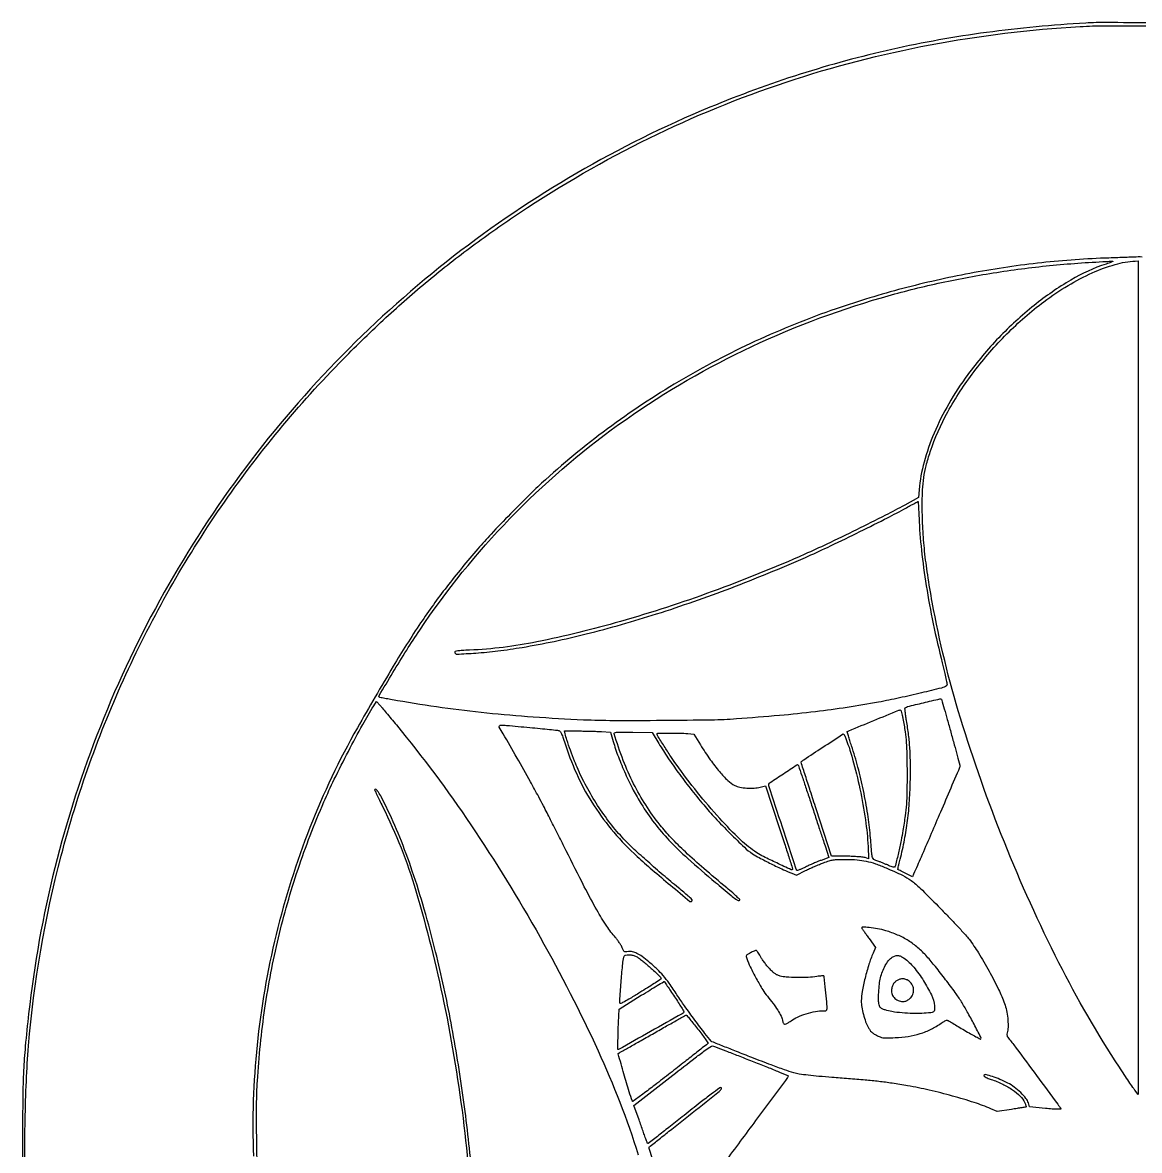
# Model space of a CAD drawing. Extents: x 3 to 2218, y 3 to 2219.
# Drawn here: x 3 to 1112, y 1098 to 2219 of the extents above; entities that cross this region are included whole.
import ezdxf

# ---------------------------------------------------------------- set-up
doc = ezdxf.new("R2010")
doc.units = 0

msp = doc.modelspace()

# ---------------------------------------------------------------- linework, layer by layer
for points in [[(1125.053993, 2218.422755, 0.001829), (1079.490258, 2218.873585, 0.015482), (1059, 2218.366879, 0.019523), (960.439672, 2209.002574, 0.021668), (866.31774, 2192.157331, 0.021962), (775.165024, 2167.484322, 0.021249), (685.5, 2134.677575, 0.066797), (430.863883, 1986.628869, 0.066658), (224.064073, 1776.595526, 0.066675), (79.851756, 1519.604483, 0.066889), (8.554588, 1234, 0.004628), (5.250638, 1201.656908, 0.010991), (3.545476, 1177.532127, 0.009469), (2.768428, 1151.328898, 0.002677), (2.549817, 1110.5, 0.002677), (2.768428, 1069.671102, 0.009469)], [(4.968835, 1089.706891, -0.006906), (5.109365, 1128.149755, -0.006855), (6.324725, 1167.120755, -0.009504), (8.556325, 1202, -0.043356), (40.884495, 1390.830298, -0.043401), (105.285477, 1571.188356, -0.043442), (199.782008, 1737.562936, -0.043618), (321.491327, 1884.864197, -0.01175), (363.635795, 1925.694818, -0.013503), (405.785722, 1962.59323, -0.013618), (449.540466, 1996.890901, -0.01237), (496.5, 2029.911419, -0.032941), (625.234302, 2104.00556, -0.033925), (761.348144, 2159.728851, -0.033777), (904.317085, 2196.725742, -0.032051), (1053.5, 2214.958375, -0.013991), (1078.273181, 2215.690728, -0.002952), (1121.547336, 2215.503322, -0.002948)], [(1115.167932, 1985.89584, 0.023787), (1107, 1985.820385, -0.005234), (1105.238722, 1985.738717, -0.000196), (1098.625, 1985.503986, -0.000355), (1090.801839, 1985.234955, -0.000249), (1082, 1984.942911, 0.018998), (1015.244668, 1980.218107, 0.018176), (948.039531, 1970.404606, 0.018066), (881.314135, 1955.660391, 0.018202), (815.995428, 1936.168347, 0.024903), (735.521405, 1904.380321, 0.025581), (659.346354, 1864.998895, 0.025746), (588.053216, 1818.312902, 0.025994), (522.174435, 1764.686312, 0.010739), (507.159581, 1750.509856, 0.004412), (487.388204, 1730.675531, 0.004375), (468.112839, 1710.646849, 0.011824), (454.897566, 1695.993378, 0.012679), (424.04305, 1658.213395, 0.016891), (398.089391, 1622.293863, 0.013716), (370.900027, 1579.3559, 0.005198), (335.224912, 1518, 0.035718), (288.10107, 1419.153203, 0.033859), (254.542397, 1312.842744, 0.033792), (235.587573, 1202.760746, 0.035235), (232.006478, 1092.668624, 0.016761)], [(236.026014, 1072.635927, -0.004381), (235.2704, 1107.943088, -0.004458), (235.138324, 1143.45351, -0.013971), (235.929017, 1167.305985, -0.020994), (243.392433, 1239.468627, -0.022225), (256.799308, 1309.374948, -0.022318), (276.294449, 1377.542375, -0.021567), (301.980922, 1444.5, -0.01142), (312.343653, 1466.960419, -0.0058), (326.346113, 1494.75194, -0.005698), (340.598081, 1521.490335, -0.015538), (351.475395, 1539.962556), (354.293451, 1544.425113), (357.763817, 1540.462556, -0.005368), (359.812662, 1538.071821, -0.000763), (363.959733, 1533.110876, -0.000869), (368.847487, 1527.224953, -0.00074), (373.983018, 1521, -0.023826), (447.981894, 1421.750754, -0.020075), (516.824835, 1310.187785, -0.02054), (574.439094, 1197.231713, -0.030781), (614.36558, 1094, -0.005439)], [(448.800694, 1077.301417, 0.012458), (440.496929, 1150.826101, 0.0123), (428.377562, 1224.99287, 0.013893), (413.027917, 1295.5, 0.009125), (401.704665, 1337.998259, 0.012458), (389.859215, 1375.814664, 0.013752), (377.306772, 1409.574912, 0.017721), (363.846824, 1439.803726, 0.005926), (359.166683, 1449.104536, 0.027658), (356.117192, 1454.269383, 0.055915), (353.950804, 1456.839489, 0.40642), (352.48662, 1456.819953, 0.313279), (352.417507, 1456.436246, 0.000971), (354.600841, 1451.687163, 0.00479), (357.161235, 1446.282861, 0.002919), (360.283758, 1439.946415, -0.043859), (393.327296, 1356.254798, -0.021365), (421.28232, 1244.753353, -0.020647), (441.177665, 1122.742153, -0.024006), (449.674864, 1005.5)], [(630.33169, 1083.822859, -0.002015), (625.161011, 1100.141368, -0.293175), (625.665648, 1101.982315, -0.015608), (626.347219, 1102.558341, -0.000038), (636.389284, 1110.52042, -0.000246), (647.713931, 1119.488953, -0.000153), (661, 1129.993583, 0.000252), (688.611891, 1151.833798, 0.009261), (694.831636, 1156.948766, 0.053965), (697.103763, 1159.357543, 0.499433), (696.767524, 1160.535715, 0.254246), (695.372646, 1160.351175, 0.002503), (686.9602, 1154.15958, 0.005987), (675.903502, 1145.728676, 0.001971), (659.84221, 1133.072459, -0.000725), (646.252798, 1122.309059, -0.001191), (634.720022, 1113.246285, -0.000092), (624.349845, 1105.140068, -0.167359), (623.943101, 1105, -0.284819), (623.662301, 1105.174076, -0.009757), (623.085285, 1106.395313, -0.015665), (622.453711, 1107.929365, -0.009974), (621.811159, 1109.75, 0.003495), (620.901754, 1112.437194, 0.000675), (619.216412, 1117.283714, 0.000718), (617.234759, 1122.931533, 0.000663), (615.183486, 1128.726472), (610.126402, 1142.952943), (648.601752, 1172.937468, -0.001108), (670.841462, 1190.190188, -0.009488), (680.958441, 1197.700657, -0.013725), (687.031238, 1201.785867, -0.248618), (689.288551, 1201.960861, 0.009201), (690.968046, 1201.267383, 0.000123), (701.425387, 1197.175995, 0.000351), (713.543164, 1192.448212, 0.000231), (727.5, 1187.021628, -0.002428), (741.286662, 1181.591336, -0.004027), (752.855472, 1176.861178, -0.000659), (762.987839, 1172.607079, -0.367448), (763.263309, 1172.06169, -0.100569), (762.550944, 1170.536762, -0.000051), (731.020674, 1127.974426, -0.000164), (700.464272, 1086.763743, -0.030184)]]:
    msp.add_lwpolyline(points, format="xyb")
for points in [[(1086, 1981.58153, -0.30553), (1085.85369, 1981.364446, -0.003001), (1084.017188, 1980.633681, -0.008481), (1081.837773, 1979.823923, -0.005238), (1079.25, 1978.942447, 0.054087), (1044.249915, 1963.064233, 0.035163), (1007.67084, 1937.809726, 0.033214), (972.546149, 1905.675796, 0.032853), (941.847403, 1869.061968, 0.026532), (922.921791, 1840.113169, 0.03141), (908.317806, 1810.869908, 0.033761), (898.385819, 1782.14258, 0.043854), (893.464108, 1754.741229), (892.763381, 1746.982458), (879.13169, 1739.441324, -0.009107), (859.990498, 1729.303133, -0.002908), (831.162078, 1714.910147, -0.002979), (801.730647, 1700.646474, -0.007363), (779.937301, 1690.635736, -0.016263), (687.835144, 1653.490484, -0.01805), (596.633157, 1623.799228, -0.019468), (513.491407, 1603.478883, -0.039569), (446.75, 1595.317532, 0.003921), (439.333627, 1594.943259, 0.018679), (435.109443, 1594.538112, 0.026732), (432.559305, 1594.057121, 0.345579), (432, 1593.344533, 0.427604), (434.089335, 1591.348163, 0.006286), (452.927908, 1592.443359, 0.013366), (474.90298, 1594.589905, 0.009977), (499, 1598.08541, 0.021023), (562.520455, 1611.362003, 0.014836), (632.659935, 1631.360591, 0.013997), (706.315704, 1657.036157, 0.012888), (780.5, 1687.459139, 0.007165), (802.319672, 1697.447282, 0.003114), (831.042424, 1711.316475, 0.003052), (859.119034, 1725.303228, 0.008911), (878.255717, 1735.41494, -0.000972), (883.55376, 1738.32292, -0.001576), (888.069958, 1740.771889, -0.000207), (892.095136, 1742.936046, -0.123853), (892.34936, 1743, -0.39563), (892.493171, 1742.865092, -0.000431), (892.782957, 1738.271345, -0.00327), (893.072153, 1733.074993, -0.001964), (893.3509, 1726.90245, 0.01692), (895.768367, 1694.746525, 0.012438), (900.535104, 1659.320255, 0.011665), (907.473724, 1621.608085, 0.010217), (916.443443, 1582.546406, -0.002994), (919.014917, 1572.045867, -0.011242), (920.440229, 1565.41379, -0.009064), (921.231586, 1560.833348, -0.301185), (920.786336, 1559.867948, -0.076697), (915.672228, 1557.702844, -0.003004), (895.797992, 1552.810257, -0.005788), (874.011951, 1547.851619, -0.006555), (853, 1543.611783, -0.008776), (822.061438, 1538.350378, -0.008278), (790.35026, 1534.06447, -0.007232), (754.799493, 1530.378255, -0.004196), (712, 1526.927007, -0.014082), (687.143051, 1525.834851, -0.002258), (638.556845, 1525.289138, -0.002498), (589.706031, 1525.205141, -0.010151), (559.98341, 1525.906076, -0.006563), (509.955474, 1528.76098, -0.008292), (463.787052, 1532.774449, -0.008648), (419.469802, 1538.144802, -0.008455), (375.02869, 1545.079558, -0.001746), (368.301674, 1546.270313, -0.002798), (362.570227, 1547.338654, -0.000546), (357.532982, 1548.312506, -0.14943), (357.15108, 1548.515587, -0.343288), (356.935477, 1550.244944, -0.000844), (370.540452, 1572.991884, -0.00528), (384.314569, 1595.394101, -0.007234), (397.211906, 1615.239504, -0.044657), (486.827048, 1726.054053, -0.04444), (594.830457, 1819.394391, -0.043935), (718.854511, 1893.076262, -0.04165), (856.047512, 1945.500701, -0.015552), (908.864455, 1959.023481, -0.014541), (963.613619, 1969.579304, -0.014366), (1019.568557, 1977.045957, -0.014259), (1076, 1981.309597, 0.001545), (1078.616918, 1981.440512, 0.001796), (1081.104687, 1981.581634, 0.001594), (1083.209112, 1981.71533, 0.010757), (1084.25, 1981.80732, -0.022324), (1084.920851, 1981.851001, -0.03719), (1085.485938, 1981.820475, -0.044309), (1085.890094, 1981.731424, -0.327333)], [(1111, 1567.849962), (1111, 1153.699923), (1107.804254, 1158.099962, -0.008335), (1105.910771, 1160.800542, -0.001081), (1101.977155, 1166.641864, -0.00126), (1097.342521, 1173.594232, -0.001053), (1092.454967, 1181, -0.028208), (1032.399734, 1284.720507, -0.021445), (978.163681, 1404.379533, -0.021497), (934.54139, 1527.821034, -0.028967), (906.52128, 1642.928576, -0.007558), (901.977263, 1670.092224, -0.01159), (898.944552, 1693.757635, -0.0127), (897.202146, 1715.801789, -0.012539), (896.571498, 1738, -0.011434), (896.893447, 1754.473879, -0.025978), (898.066278, 1766.867549, -0.027903), (900.454349, 1778.523366, -0.015299), (904.601911, 1792.5, -0.047212), (921.9653, 1832.078729, -0.035167), (948.040247, 1872.044686, -0.033975), (980.634434, 1909.485101, -0.035604), (1017.522255, 1941.53807, -0.025692), (1041.460935, 1957.664696, -0.030813), (1065.554139, 1970.203356, -0.033963), (1088.335209, 1978.528018, -0.058307), (1108.25, 1981.863818), (1111, 1982)], [(924.926224, 1513.874482, -0.000868), (928.404508, 1501.290826, -0.001377), (931.334578, 1490.502081, -0.000284), (933.881243, 1481.000375, -0.065418), (934, 1480.096578, -0.101659), (933.739918, 1478.830612, -0.000032), (913.441773, 1431.522883, -0.000467), (895.408775, 1389.609939, -0.005071), (887.949658, 1372.788857), (886.729566, 1370.111045), (879.614783, 1373.672748, -0.000719), (876.872656, 1375.050407, -0.001142), (874.529812, 1376.238401, -0.000228), (872.46905, 1377.290468, -0.055792), (872.295214, 1377.405345, -0.280498), (872.237604, 1377.574403, -0.001012), (872.718149, 1379.717966, -0.004774), (873.296539, 1382.164976, -0.002929), (874.022562, 1385.038119, 0.013962), (878.51839, 1404.640925, 0.016018), (881.683029, 1423.588647, 0.015607), (883.68731, 1443.12245, 0.012065), (884.690839, 1464.5, 0.00774), (884.822076, 1482.476904, 0.013582), (884.296588, 1497.339311, 0.015054), (883.024829, 1511.032284, 0.012912), (880.882612, 1525.347794, -0.007558), (880.144383, 1529.944232, -0.011645), (879.658986, 1533.94135, -0.006137), (879.373435, 1537.281518, -0.231333), (879.647794, 1537.965128, -0.123681), (882.02545, 1539.22833, -0.001761), (897.815482, 1543.071076, -0.001172), (913.986378, 1546.906203, -0.208119), (915.676224, 1546.59894, -0.178092), (915.771872, 1546.467221, -0.000025), (918.466104, 1536.937433, -0.000633), (921.434366, 1526.385349, -0.000382)], [(877.396502, 1527.25, -0.009425), (879.531963, 1514.223241, -0.017283), (880.70268, 1503.532419, -0.014051), (881.265371, 1491.4167, -0.004248), (881.44613, 1473, -0.004318), (881.310824, 1454.509732, -0.01376), (880.774131, 1442.171997, -0.015754), (879.603318, 1430.789108, -0.007184), (877.392822, 1416, -0.0105), (875.583357, 1406.262892, -0.005205), (872.900713, 1393.986934, -0.001528), (869.983822, 1381.450873, -0.128944), (869.070437, 1379.730756, -0.270101), (868.504781, 1379.556664, -0.01556), (866.680724, 1380.042211, -0.020239), (864.446551, 1380.811836, -0.013172), (861.930756, 1381.871241, 0.00714), (859.161271, 1383.077013, 0.005778), (856.156521, 1384.293883, 0.005843), (853.358302, 1385.352106, 0.014996), (851.304209, 1386.032531, -0.078907), (848.483293, 1387.386067, -0.181286), (847.159679, 1389.290978, -0.040219), (846.497401, 1393.191594, -0.001024), (844.966742, 1411, 0.017404), (842.410985, 1432.467237, 0.013225), (838.174108, 1455.784085, 0.013152), (832.672206, 1479.020344, 0.016429), (826.297951, 1500.25246, -0.003214), (824.554012, 1505.548959, -0.005257), (823.152254, 1510.062218, -0.001179), (821.982334, 1514.007606, -0.304752), (822.085793, 1514.335419, -0.070887), (823.580455, 1515.215041, -0.00015), (848.325791, 1525.389328, -0.000131), (873.170498, 1535.588139, -0.081738), (874.64611, 1535.927657, -0.325676), (875.18835, 1535.582657, -0.016883), (875.921255, 1533.515354, -0.020481), (876.677943, 1530.737829, -0.010922)], [(506.5, 1518.468641, -0.000868), (516.991546, 1517.458575, -0.001298), (526.15625, 1516.536166, -0.000533), (534.00702, 1515.716955, -0.028212), (535.5, 1515.473801, -0.198002), (536.733021, 1514.614211, -0.03753), (538.06442, 1512.153868, -0.022048), (539.740301, 1507.919979, -0.004478), (542.309707, 1500.26553, 0.031419), (554.6093, 1469.266172, 0.033266), (570.497589, 1440.663522, 0.033206), (590.067734, 1414.375383, 0.031077), (613.35647, 1390.284042, 0.007544), (628.188269, 1377.140704, 0.004304), (646.480848, 1361.688594, 0.000561), (665.780454, 1345.704954, 0.321471), (667.176638, 1345.609168, 0.068107), (667.491613, 1345.868905, 0.05243), (667.758137, 1346.226538, 0.053432), (667.939291, 1346.622658, 0.080715), (668, 1346.996275, 0.212905), (667.749398, 1347.558129, 0.001657), (663.960938, 1350.937531, 0.005669), (659.520868, 1354.78287, 0.003565), (654.25, 1359.180043, -0.00493), (639.131371, 1371.862797, -0.004533), (623.832654, 1385.197953, -0.004522), (610.414491, 1397.328444, -0.015082), (601.924607, 1405.631021, -0.023747), (588.24236, 1421.265473, -0.021019), (575.503817, 1438.759184, -0.020777), (564.129217, 1457.487369, -0.021735), (554.531515, 1476.820406, -0.011385), (551.077248, 1485.115959, -0.00564), (547.054468, 1495.786702, -0.00515), (543.428583, 1506.071754, -0.022633), (541.629388, 1512.25), (540.961896, 1515), (554.827323, 1515, -0.003918), (560.796172, 1514.953224, -0.003073), (567.268611, 1514.811981, -0.003107), (573.287929, 1514.606176, -0.007618), (577.710041, 1514.359935), (586.727332, 1513.719869), (589.42927, 1504.609935, 0.0195), (594.621859, 1489.316786, 0.01381), (601.580695, 1472.575362, 0.013859), (609.404938, 1456.347813, 0.020525), (617.224273, 1442.628528, 0.023328), (630.430132, 1423.560742, 0.026278), (644.873137, 1406.583526, 0.020771), (663.660839, 1388.299964, 0.008138), (691, 1364.610946, 0.00067), (706.622264, 1351.54911, 0.014702), (711.304717, 1347.872628, 0.058388), (713.730354, 1346.485146, 0.306144), (715.162379, 1346.762379, 0.406685), (715.173013, 1347.587637, 0.011221), (712.402606, 1350.376562, 0.014394), (708.333591, 1354.073345, 0.005142), (702.325246, 1359.118032, -0.005889), (679.382954, 1378.439242, -0.010784), (661.216313, 1394.804304, -0.013148), (646.914232, 1408.984954, -0.023312), (636.009395, 1421.5, -0.024959), (621.739475, 1441.478704, -0.026157), (609.771532, 1462.477442, -0.024717), (599.516671, 1485.671396, -0.018151), (590.388352, 1512.271853, -0.379838), (590.838356, 1513.248582, -0.083407), (592.788752, 1513.739583, -0.021909), (597.193207, 1513.899884, -0.001681), (609.053651, 1513.771853), (628.255949, 1513.5), (634.877975, 1502.5, 0.012137), (643.882833, 1488.331825, 0.00995), (654.164581, 1473.631445, 0.009139), (665.920448, 1458.11956, 0.006897), (679.376115, 1441.5, 0.014829), (690.7804, 1428.60257, 0.008031), (705.521784, 1413.392456, 0.006766), (719.855943, 1399.452604, 0.041657), (727.888399, 1393.027767, 0.027176), (734.409873, 1389.14469, 0.005611), (746.322448, 1383.071138, 0.0061), (758.571092, 1377.183499, 0.018394), (767.107689, 1373.583463), (771.715377, 1371.836983), (780.607689, 1376.30246, -0.008662), (784.664541, 1378.252454, -0.005238), (789.531634, 1380.427498, -0.005246), (794.411469, 1382.486599, -0.009179), (798.5, 1384.074474, -0.012702), (804.182993, 1385.999993, -0.038755), (808.15192, 1386.903404, -0.030668), (812.677617, 1387.289115, -0.005746), (821, 1387.390771, -0.019673), (831.875185, 1386.970581, -0.032935), (840.927847, 1385.659718, -0.031744), (849.957223, 1383.130438, -0.016799), (860.802485, 1378.921737, -0.010567), (876.802854, 1371.682043, -0.047202), (885.624263, 1366.389735, -0.035332), (894.388028, 1358.927709, -0.004179), (912.5, 1340.854188, -0.003119), (922.487652, 1330.592486, -0.00366), (931.822887, 1320.737238, -0.003227), (939.59389, 1312.303659, -0.022507), (943.173658, 1307.993359, -0.024129), (952.411279, 1294.485478, -0.011859), (962.90283, 1276.490762, -0.011789), (972.402043, 1258.269303, -0.027965), (978.370307, 1244.194818, -0.035907), (980.272715, 1237.409815, -0.024931), (981.476702, 1229.535748, -0.025187), (981.866031, 1221.984955, -0.057557), (981.219244, 1216.327706, 0.023241), (980.760283, 1213.83872, 0.091731), (980.833285, 1212.289133, 0.091425), (981.456024, 1210.865569, 0.022999), (982.975525, 1208.827706, -0.01174), (990.061253, 1199.758139, -0.000749), (1010.129107, 1172.705369, -0.000353), (1031.274283, 1144.068588, -0.029605), (1034.242276, 1139.5, -0.574246), (1034.006787, 1139.093997, -0.008001), (1030.525487, 1139.140427, -0.011252), (1025.717951, 1139.389871, -0.00424), (1019.004607, 1139.947158), (1003.198435, 1141.394316), (1002.002296, 1145.386672, 0.09604), (999.586369, 1149.998043, 0.032074), (994.438438, 1155.656294, 0.031704), (988.045611, 1161.0966, 0.040557), (981.5, 1165.206019, 0.01953), (973.83009, 1168.821512, 0.022343), (966.233881, 1171.652708, 0.015671), (959.675165, 1173.543991, 0.327389), (957.889018, 1172.82358, 0.327867), (957.950548, 1172.046402, 0.086587), (958.975468, 1171.208395, 0.038509), (961.125233, 1170.207655, 0.008501), (964.959166, 1168.844128, -0.030298), (976.518094, 1164.156527, -0.040176), (986.329506, 1158.458366, -0.045989), (993.830108, 1152.161433, -0.085414), (998.368783, 1145.668788, -0.00967), (999.035307, 1144.177594, -0.015234), (999.542995, 1142.87071, -0.009248), (999.904498, 1141.785542, -0.287889), (999.835455, 1141.523414, -0.146862), (999.524943, 1141.369187, -0.000525), (995.428038, 1140.67308, -0.002723), (990.769412, 1139.912636, -0.001699), (985.302548, 1139.069826), (971.105096, 1136.930401), (964.802548, 1139.612065, 0.022262), (948.220355, 1145.811419, 0.010961), (926.650701, 1152.279299, 0.010739), (903.548032, 1158.127478, 0.013674), (882, 1162.475472, 0.005197), (866.74383, 1164.958928, 0.008032), (853.51, 1166.755236, 0.00772), (839.85146, 1168.172701, 0.00434), (823.226776, 1169.49363, -0.00193), (806.845246, 1170.715814, -0.003841), (793.885028, 1171.833302, -0.00478), (783.259049, 1172.93439, -0.007586), (774.186706, 1174.101898, -0.040127), (768.817177, 1175.321636, -0.008383), (759.648821, 1178.36344, -0.006359), (746.594822, 1183.12596, -0.002022), (727.268603, 1190.546134, -0.001056), (712.035619, 1196.502601, -0.001705), (699.095524, 1201.645055, -0.000254), (687.634396, 1206.251845, -0.117105), (686.975513, 1206.718103, -0.017239), (680.68513, 1214.381259, -0.003964), (670.627635, 1227.751463, -0.004325), (660.41538, 1241.806496, -0.009379), (652.867925, 1252.816286, 0.007826), (644.999829, 1264.37058, 0.023317), (639.130517, 1271.931294, 0.027234), (633.105406, 1278.25535, 0.014247), (624.974516, 1285.483004, 0.01436), (618.092836, 1290.928854, 0.043744), (613.025981, 1294.058414, 0.064632), (608.747752, 1295.556315, 0.080156), (604.539395, 1295.75733, -0.017774), (601.724093, 1295.540979, -0.151672), (600.515375, 1295.86239, -0.146158), (599.679453, 1296.816268, -0.016131), (598.543954, 1299.524079, 0.040844), (597.568189, 1301.562504, 0.015283), (595.886402, 1304.253022, 0.015023), (593.866827, 1307.086337, 0.017628), (591.781124, 1309.64163, -0.034747), (583.02678, 1321.149165, -0.016146), (573.235095, 1337.170482, -0.010737), (560.759622, 1360.290095, -0.003225), (542.758963, 1396, 0.001462), (535.15351, 1411.221022, 0.001359), (527.273276, 1426.771875, 0.001354), (520.19143, 1440.561064, 0.004595), (515.465326, 1449.5, 0.003903), (507.141497, 1464.616191, 0.001091), (493.883314, 1488.134261, 0.000585), (480.229571, 1512.165429, 0.014182), (476.226736, 1518.75, -0.348089), (476.363798, 1520.18289, -0.206561), (478.034813, 1520.885641, -0.020609), (483.593746, 1520.60464, -0.000631)], [(663.639195, 1512.379923), (669.571772, 1511.759846), (676.202399, 1501.129923, 0.013859), (685.907862, 1486.490302, 0.022128), (695.07798, 1474.611016, 0.025704), (703.367565, 1465.766858, 0.073787), (710.204636, 1460.895602, 0.071411), (715.202902, 1459.188235, 0.030386), (722.236643, 1458.298462, 0.03036), (729.563289, 1458.266391, 0.052188), (735.583299, 1459.241641), (740.666599, 1460.620543), (754.41667, 1419.226975, -0.001341), (759.653236, 1403.320163, -0.002213), (763.982522, 1389.847632, -0.000221), (767.787081, 1377.8071, -0.279723), (767.672662, 1377.339328, -0.314695), (766.41618, 1377.116354, -0.001126), (751.971824, 1383.85286, -0.005274), (738.913987, 1390.147458, -0.02915), (732.137776, 1394.00948, -0.047591), (716.071933, 1406.774788, -0.016339), (695.33264, 1428.094699, -0.015589), (673.160831, 1454.008071, -0.014455), (652.060306, 1481.899689, -0.009554), (646.708617, 1489.728207, -0.004598), (640.134648, 1499.954314, -0.001122), (633.432249, 1510.647174, -0.140324), (633, 1512.157025, -0.409936), (633.68596, 1512.853092, -0.001838), (645.042096, 1512.977451, -0.007948), (655.803409, 1512.884686, -0.01991)], [(819.499851, 1510.25, -0.029526), (827.38586, 1487.095913, -0.015319), (834.606938, 1457.407574, -0.015259), (840.110947, 1426.715936, -0.02456), (842.705556, 1400.27658), (843.30144, 1388.053159), (839.90072, 1389.161929, 0.053661), (837.781793, 1389.609028, 0.006708), (833.095002, 1390.019308, 0.007835), (827.497344, 1390.345632, 0.006422), (821.507798, 1390.523669), (806.515597, 1390.776639), (791.190585, 1437.487772, -0.000732), (785.337178, 1455.417663, -0.001214), (780.460476, 1470.555201, -0.000064), (776.104681, 1484.195217, -0.305174), (776.182786, 1484.463384, -0.028262), (778.766124, 1486.380679, -0.000291), (797.649395, 1498.78979, -0.000062), (817.484733, 1511.804506, -0.146166), (818.139182, 1512, -0.186458), (818.435606, 1511.885477, -0.043163), (818.8057, 1511.485938, -0.038835), (819.179124, 1510.919997, -0.029589)], [(784.945061, 1446.5, 0.000035), (789.500203, 1432.62822, 0.000037), (793.956807, 1419.063109, 0.000035), (797.78971, 1407.402136, 0.000175), (799.948883, 1400.842499), (803.790587, 1389.184998), (796.145293, 1386.474223, 0.010469), (792.650286, 1385.152004, 0.005774), (788.43233, 1383.397644, 0.005754), (784.194843, 1381.51943, 0.009194), (780.624341, 1379.807383, -0.011182), (777.554869, 1378.350559, -0.017681), (774.855877, 1377.255563, -0.01202), (772.636059, 1376.505081, -0.300374), (772.046453, 1376.675659, -0.097672), (770.854763, 1378.801871, -0.000161), (757.570295, 1419.459747, -0.000102), (744.175444, 1460.528397, -0.162688), (744.186705, 1462.034819, -0.163103), (745.558079, 1463.826157, -0.001765), (758.574737, 1472.551407, -0.001109), (771.937184, 1481.397574, -0.36733), (773.083915, 1481.257557, -0.104156), (773.492762, 1480.571884, -0.000312), (776.856475, 1470.735032, -0.001794), (780.615589, 1459.588759, -0.001119)], [(836.547277, 1318.910414, 0.016599), (837.155443, 1317.987415, 0.001044), (839.04164, 1315.333538, 0.001538), (841.305866, 1312.182371, 0.001142), (843.826021, 1308.714398), (850.241173, 1299.928796), (847.711351, 1294.214398, 0.027828), (843.547174, 1283.189226, 0.015894), (839.698402, 1269.480464, 0.01557), (836.846478, 1256.151362, 0.044942), (836, 1246.752879, 0.042072), (836.506636, 1240.742422, 0.021681), (838.092943, 1233.355835, 0.021679), (840.317713, 1226.11888, 0.041223), (842.822293, 1220.570153, 0.027286), (844.486369, 1217.921557, 0.047794), (846.17481, 1215.961278, 0.046521), (848.237196, 1214.323069, 0.024406), (851.067207, 1212.666835, 0.024913), (854.698544, 1210.99757, 0.063471), (857.49895, 1210.269698, 0.036781), (861.166437, 1210.071495, 0.004147), (869.5, 1210.303483, 0.028953), (882.72601, 1211.550584, 0.038039), (894.534762, 1214.289928, 0.040076), (905.287353, 1218.635785, 0.038638), (915.34858, 1224.686526, -0.016279), (917.289686, 1225.975339, -0.022681), (919.11112, 1226.989915, -0.020176), (920.644462, 1227.679299, -0.192451), (921.34858, 1227.680649, -0.036546), (922.181617, 1227.276813, -0.000548), (926.86177, 1224.562547, -0.001481), (932.284894, 1221.38792, -0.000978), (938.5, 1217.70852, 0.004785), (944.659646, 1214.12501, 0.008083), (949.898245, 1211.255166, 0.002653), (954.380272, 1208.923471, 0.450078), (954.834451, 1209.100383, 0.210895), (954.731594, 1210.752387, 0.00145), (948.018855, 1223.62182, 0.006171), (941.295273, 1236.04647, 0.011401), (935.4799, 1245.945273, 0.018253), (929.336492, 1255.111362, 0.006314), (919.825417, 1267.896485, 0.006468), (909.660891, 1280.854728, 0.012408), (901.121681, 1290.93317, 0.033063), (892.269337, 1299.637547, 0.037713), (882.708784, 1306.688852, 0.037475), (872.143337, 1312.259018, 0.031916), (860.28832, 1316.538776, 0.022905), (852.165933, 1318.499228, 0.022871), (843.894157, 1319.709637, 0.02054), (837.227458, 1320.100028, 0.591852)], [(614.641627, 1289.615246, -0.021034), (616.727724, 1288.075744, -0.004452), (620.224743, 1285.208698, -0.004653), (624.221784, 1281.808141, -0.004403), (628.229837, 1278.271106, -0.005398), (633.109237, 1273.791984, -0.027015), (635.674331, 1271.111109, -0.05224), (636.886021, 1269.358581, -0.340827), (636.729837, 1268.368228, -0.046621), (635.746146, 1267.598067, -0.000843), (630.13314, 1264.005176, -0.002089), (623.561792, 1259.852964, -0.001392), (616, 1255.148259, -0.003), (606.302726, 1249.232434, -0.014126), (600.621821, 1246.028414, -0.017015), (596.977486, 1244.262379, -0.474354), (596.150602, 1244.680973, -0.072975), (595.990148, 1246.948566, -0.000581), (597.373654, 1265.066579, -0.001735), (598.732193, 1281.834435, -0.018139), (599.562062, 1288.682981, -0.043191), (599.883614, 1289.979046, -0.053334), (600.409013, 1291.106499, -0.061684), (601.06652, 1291.943505, -0.125316), (601.78274, 1292.365451, -0.077964), (604.647978, 1292.732592, -0.045664), (608.089884, 1292.319539, -0.043889), (611.589052, 1291.243159, -0.051936)], [(725.799867, 1294.459615, 0.010431), (722.843222, 1292.840875, 0.117128), (721.874575, 1291.92945, 0.193747), (721.659291, 1290.866765, 0.038158), (722.168001, 1288.947918, 0.030386), (725.687833, 1280.533328, 0.010824), (731.690274, 1268.963782, 0.010324), (738.0744, 1257.8364, 0.040526), (742.684938, 1251.41273, -0.014895), (748.295863, 1244.384871, -0.019728), (752.948359, 1237.649804, -0.020924), (756.329015, 1231.789258, -0.08088), (757.645246, 1227.817046, 0.031999), (757.974072, 1226.363918, 0.038179), (758.472486, 1225.05108, 0.041787), (759.054339, 1224.041153, 0.15067), (759.631991, 1223.587724, 0.190272), (760.463404, 1223.59574, 0.023045), (762.156059, 1224.375662, 0.024745), (764.156794, 1225.540774, 0.017996), (766.264055, 1227.022385, -0.057022), (772.650467, 1230.806181, -0.030605), (781.235635, 1234.035275, -0.030237), (790.417225, 1236.263778, -0.044443), (798.683659, 1237, 0.024216), (800.644875, 1237.095041, 0.172524), (801.492474, 1237.492552, 0.176394), (801.888617, 1238.330991, 0.025551), (801.967535, 1240.25, 0.02003), (801.677243, 1246.045932, 0.00296), (800.552921, 1257.719451, 0.000591), (799.218293, 1270.616166, 0.171939), (798.763811, 1271.569522, 0.210567), (798.331547, 1271.737344, 0.007651), (796.527985, 1271.628921, 0.012849), (794.354871, 1271.408597, 0.008531), (791.87474, 1271.04948, -0.029752), (783.351859, 1270.182521, -0.013614), (772.16884, 1270.018558, -0.012407), (761.424019, 1270.420366, -0.056681), (755.280592, 1271.509314, -0.036018), (752.48482, 1272.563813, -0.045684), (750.09623, 1273.944099, -0.037175), (747.652075, 1275.959726, -0.014995), (744.618079, 1279.045804, -0.016461), (742.242733, 1281.787195, -0.011204), (739.716866, 1285.050793, -0.0113), (737.418949, 1288.313196, -0.022198), (735.768988, 1291.024625, 0.012291), (734.443846, 1293.302678, 0.018393), (733.166515, 1295.217782, 0.013649), (732.037121, 1296.696368, 0.235696), (731.5, 1296.941573, 0.086543), (730.883986, 1296.811988, 0.007668), (729.413086, 1296.198186, 0.009838), (727.672954, 1295.399409, 0.00751)], [(878.630662, 1289.152587, -0.06365), (888.092534, 1280.26624, -0.031058), (897.832387, 1266.838183, -0.030714), (905.632606, 1252.695531, -0.085148), (908.681841, 1241.793725, -0.041334), (908.765007, 1237.681915, -0.24824), (907.685112, 1235.916767, -0.111995), (905.014301, 1235.055191, -0.006127), (896.167142, 1234.374966, -0.024194), (887.059133, 1234.2283, -0.015368), (876.469173, 1234.896469, -0.015165), (866.49346, 1236.140575, -0.042276), (859.643445, 1237.808922, -0.018479), (856.825359, 1238.87081, -0.080027), (855.312823, 1239.812842, -0.105382), (854.386943, 1241.045897, -0.044804), (853.685728, 1243, -0.064183), (853.124539, 1247.402284, -0.013073), (853.341394, 1255.27429, -0.014581), (854.024192, 1263.497353, -0.029966), (855.129139, 1269.861053, -0.034875), (857.008501, 1275.903246, -0.031436), (859.764151, 1281.846972, -0.032686), (862.900138, 1286.82321, -0.088033), (865.897883, 1289.715581, -0.058979), (869.158789, 1291.388762, -0.100446), (872.173858, 1291.863068, -0.095918), (875.231654, 1291.129543, -0.050098)], [(872.314715, 1267.536343, 0.087869), (869.753355, 1265.837872, 0.07296), (867.734564, 1263.259696, 0.068331), (866.440613, 1260.040598, 0.061514), (866, 1256.472737, 0.131611), (867.162308, 1252.133528, 0.103593), (870.419325, 1248.493221, 0.10125), (874.935601, 1246.407455, 0.119753), (879.628135, 1246.442804, 0.056561), (880.838682, 1246.896947, 0.024726), (882.327866, 1247.752271, 0.024087), (883.835813, 1248.826439, 0.029577), (885.128135, 1249.974289, 0.133716), (887.624108, 1254.338221, 0.115206), (887.752758, 1259.634302, 0.114164), (885.517409, 1264.476936, 0.129521), (881.465701, 1267.578778, 0.022191), (878.717825, 1268.586207, 0.078075), (876.861968, 1268.868963, 0.078747), (875.017234, 1268.567839, 0.022822)], [(650.402893, 1250.965016, -0.003904), (654.160909, 1245.177779, -0.006421), (657.238052, 1240.21776, -0.001684), (659.823496, 1235.895453, -0.342832), (659.765331, 1235.431998, -0.068086), (657.964543, 1234.064635, -0.000136), (626.670019, 1216.428042, -0.000038), (594.691439, 1198.420603, -0.336334), (594.175666, 1198.491248, -0.203635), (594.049495, 1198.803504, -0.000362), (594.156318, 1204.5777, -0.002566), (594.314891, 1211.087542, -0.001575), (594.56525, 1218.755985), (595.279168, 1238.696635), (617.372749, 1252.348318, -0.001044), (625.880438, 1257.580718, -0.001699), (633.128161, 1261.983588, -0.000208), (639.598298, 1265.880382, -0.146712), (639.983165, 1265.97879, -0.234297), (640.304689, 1265.802595, -0.000626), (643.257154, 1261.559745, -0.003554), (646.569023, 1256.714514, -0.002186)], [(673.386953, 1219, -0.003309), (677.428273, 1213.775465, -0.00533), (680.793943, 1209.265484, -0.001351), (683.664663, 1205.309539, -0.244512), (683.736559, 1204.81867, -0.14231), (683.413128, 1204.362645, -0.00012), (672.619488, 1195.794897, -0.001269), (660.53242, 1186.255065, -0.000776), (646.223398, 1175.056205, -0.002106), (630.792919, 1163.122404, -0.004706), (618.939556, 1154.210508, -0.001114), (609.158488, 1147.033314, -0.499662), (608.488674, 1147.237535, -0.013984), (605.388434, 1156.588507, -0.002496), (600.175179, 1174.239949, -0.000241), (594.409605, 1194.162352, -0.398055), (594.713359, 1194.750922, 0.044738), (595.317689, 1195.025248, 0.000081), (604.962674, 1200.492635, 0.000603), (615.791996, 1206.650958, 0.000373), (628.5, 1213.910516, -0.001111), (641.199121, 1221.140189, -0.001817), (651.997303, 1227.20422, -0.000197), (661.654295, 1232.576347, -0.184581), (662.150394, 1232.64738, -0.165421), (662.569808, 1232.389824, -0.000849), (665.71942, 1228.577668, -0.003658), (669.281915, 1224.185755, -0.002295)]]:
    msp.add_lwpolyline(points, format="xyb", close=True)

doc.saveas('drawing.dxf')
